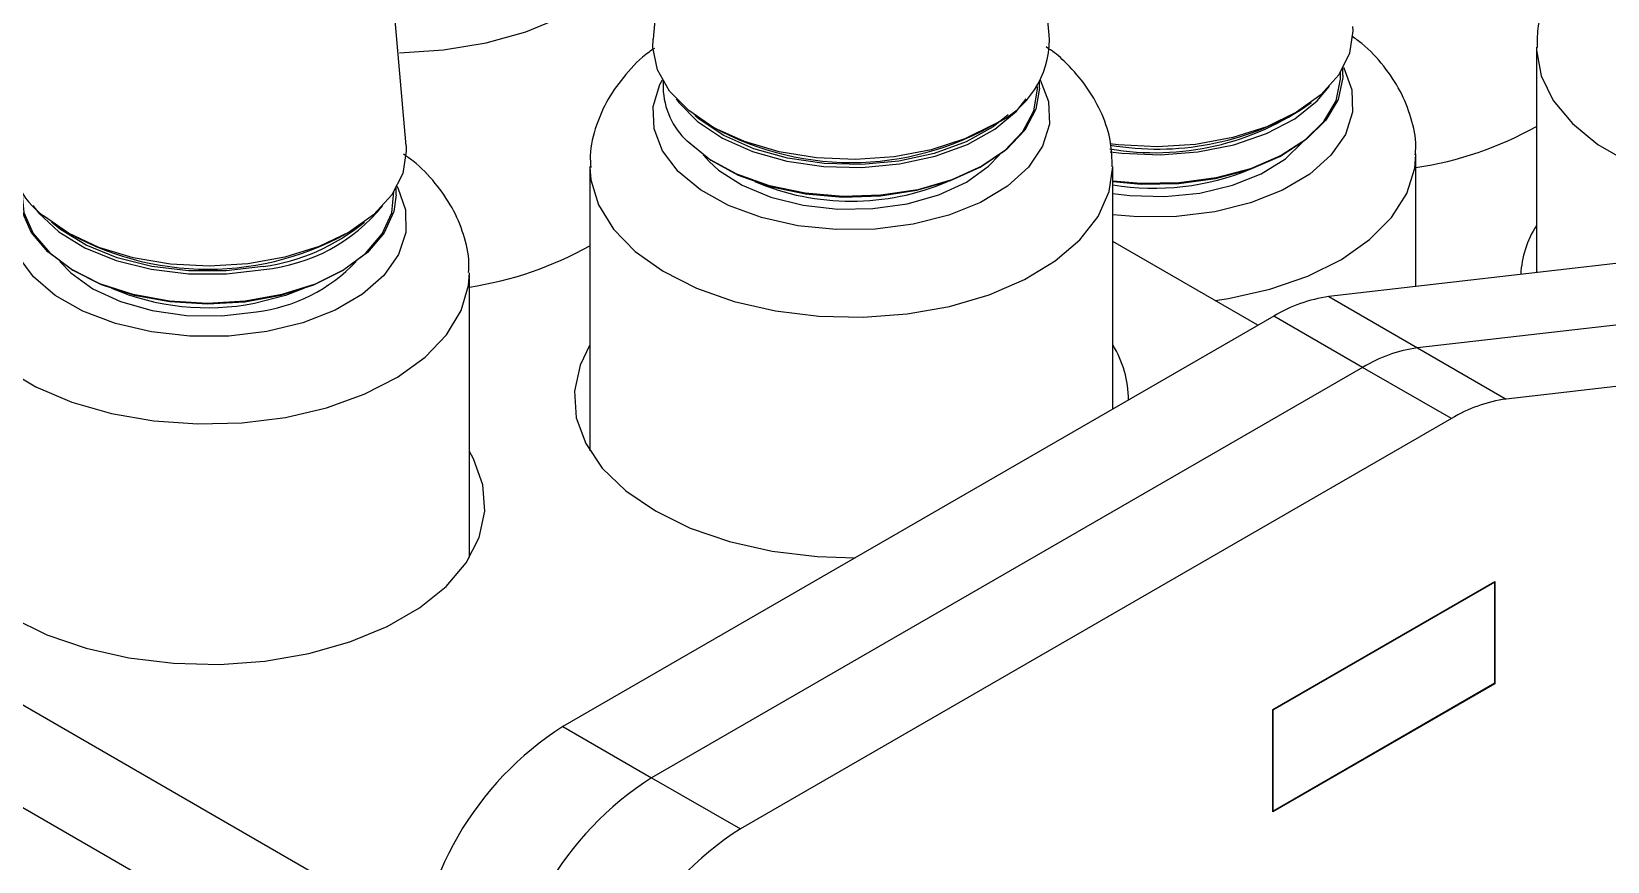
# Model space of a CAD drawing. Header units: millimetres. Extents: x 15 to 589, y 5 to 415.
# Drawn here: x 511.53 to 549.2, y 110.37 to 130.22 of the extents above; entities that cross this region are included whole.
import ezdxf

# ---------------------------------------------------------------- set-up
doc = ezdxf.new("R2010")
doc.units = ezdxf.units.MM

msp = doc.modelspace()

# ---------------------------------------------------------------- linework, layer by layer
at = {"color": 7, "linetype": 'Continuous', "lineweight": 25}
for p, q in [((408.97, 173.195), (520.818, 108.626)), ((408.97, 170.745), (520.692, 106.249)), ((526.871, 135.568), (526.386, 130.03)), ((535.859, 130.03), (535.373, 135.568)), ((520.479, 127.479), (519.994, 133.017)), ((547.5, 129.843), (547.5, 124.449)), ((542.87, 129.17), (542.87, 129.332)), ((526.622, 129.028), (526.622, 128.865)), ((535.622, 128.865), (535.622, 129.028)), ((524.872, 126.987), (524.872, 120.187)), ((537.372, 121.186), (537.372, 126.987)), ((544.62, 124.116), (544.62, 127.292)), ((566.2, 126.606), (542.538, 123.876)), ((520.243, 126.314), (520.243, 126.477)), ((540.844, 123.19), (537.372, 125.195)), ((568.321, 125.382), (544.659, 122.651)), ((521.993, 117.635), (521.993, 124.436)), ((570.442, 124.157), (546.78, 121.427)), ((542.538, 123.876), (544.659, 122.651)), ((541.225, 123.41), (524.228, 113.598)), ((543.346, 122.185), (541.225, 123.41)), ((544.659, 122.651), (546.78, 121.427)), ((543.346, 122.185), (526.349, 112.373)), ((545.467, 120.961), (543.346, 122.185)), ((545.467, 120.961), (528.471, 111.149)), ((541.198, 114.006), (546.502, 117.067)), ((546.502, 117.047), (541.198, 113.985)), ((546.502, 117.067), (546.502, 114.617)), ((546.502, 114.638), (546.502, 117.047)), ((541.198, 111.576), (546.502, 114.638)), ((546.502, 114.617), (541.198, 111.556)), ((541.198, 111.556), (541.198, 114.006)), ((541.198, 113.985), (541.198, 111.576)), ((524.228, 113.598), (526.349, 112.373)), ((526.349, 112.373), (528.471, 111.149))]:
    msp.add_line(p, q, dxfattribs=at)
at = {"color": 8, "linetype": 'Continuous', "lineweight": 25}
msp.add_line((527.581, 127.269), (527.722, 127.109), dxfattribs=at)
at = {"color": 8, "linetype": 'Continuous', "lineweight": 25, "flags": 128}
for points in [[(520.318, 129.708), (521.371, 129.775), (522.39, 129.943), (523.345, 130.209), (524.208, 130.565), (524.955, 130.999), (525.564, 131.5), (526.018, 132.053), (526.303, 132.642), (526.411, 133.251), (526.412, 133.354)], [(547.5, 129.838), (547.501, 129.766), (547.613, 129.158), (547.902, 128.569), (548.359, 128.017), (548.971, 127.517), (549.721, 127.085), (550.586, 126.731), (551.543, 126.467), (552.563, 126.301), (553.617, 126.236), (554.675, 126.275), (555.706, 126.416), (556.681, 126.657), (557.572, 126.988), (558.353, 127.402), (559.001, 127.887), (559.498, 128.427), (559.83, 129.008), (559.987, 129.613), (560, 129.826)], [(542.888, 129.364), (542.897, 129.348), (543.091, 128.822), (543.103, 128.284), (542.934, 127.756), (542.589, 127.256), (542.082, 126.806), (541.432, 126.42), (540.665, 126.116), (539.81, 125.903), (538.899, 125.792), (537.968, 125.784), (537.372, 125.836)], [(535.64, 129.059), (535.838, 128.539), (535.858, 128.002), (535.696, 127.473), (535.358, 126.972), (534.858, 126.518), (534.214, 126.13), (533.451, 125.822), (532.598, 125.606), (531.689, 125.49), (530.758, 125.478), (529.841, 125.572), (528.974, 125.767), (528.188, 126.056), (527.516, 126.427), (526.982, 126.868), (526.607, 127.36), (526.406, 127.885), (526.386, 128.422), (526.548, 128.952), (526.605, 129.059)], [(524.872, 126.971), (524.896, 126.671), (525.079, 126.068), (525.435, 125.492), (525.954, 124.958), (526.623, 124.483), (527.42, 124.08), (528.325, 123.761), (529.31, 123.534), (530.346, 123.407), (531.406, 123.383), (532.457, 123.462), (533.47, 123.643), (534.415, 123.92), (535.265, 124.286), (535.996, 124.729), (536.587, 125.237), (537.021, 125.795), (537.285, 126.388), (537.372, 126.98)], [(539.819, 123.782), (540.137, 123.831), (541.125, 124.053), (542.034, 124.369), (542.837, 124.768), (543.511, 125.24), (544.038, 125.771), (544.402, 126.346), (544.592, 126.948), (544.62, 127.272)], [(517.152, 123.042), (516.24, 122.934), (515.309, 122.93), (514.394, 123.032), (513.532, 123.234), (512.754, 123.53), (512.091, 123.907), (511.569, 124.352), (511.206, 124.847), (511.019, 125.374), (511.013, 125.911), (511.188, 126.439), (511.225, 126.508)], [(520.26, 126.508), (520.279, 126.474), (520.467, 125.948), (520.473, 125.41), (520.297, 124.882), (519.947, 124.384), (519.434, 123.935), (518.78, 123.553), (518.01, 123.251), (517.152, 123.042)], [(512.202, 124.717), (512.464, 124.442), (512.994, 124.064), (513.653, 123.76), (514.41, 123.545), (515.229, 123.429), (516.072, 123.417), (516.9, 123.511)], [(509.493, 124.451), (509.493, 124.421), (509.587, 123.812), (509.858, 123.22), (510.299, 122.664), (510.896, 122.158), (511.632, 121.718), (512.487, 121.356), (513.436, 121.083), (514.451, 120.906), (515.503, 120.831), (516.561, 120.859), (517.597, 120.99)], [(517.597, 120.99), (518.579, 121.221), (519.479, 121.544), (520.272, 121.95), (520.935, 122.428), (521.448, 122.963), (521.797, 123.541), (521.972, 124.145), (521.993, 124.448)]]:
    msp.add_lwpolyline(points, dxfattribs=at)
at = {"color": 7, "linetype": 'Continuous', "lineweight": 25, "flags": 128}
for points in [[(534.545, 127.997), (533.838, 127.648), (533.028, 127.385), (532.144, 127.218), (531.221, 127.155), (530.294, 127.196), (529.399, 127.341), (528.57, 127.584), (527.839, 127.916), (527.235, 128.324), (526.78, 128.792), (526.491, 129.302), (526.381, 129.835), (526.386, 130.03)], [(543.106, 130.335), (543.112, 130.231), (543.033, 129.696)], [(543.033, 129.696), (542.774, 129.181), (542.346, 128.704), (541.766, 128.285), (541.055, 127.939), (540.24, 127.681), (539.354, 127.518), (538.43, 127.459), (537.504, 127.505), (537.301, 127.529)], [(537.372, 126.626), (538.049, 126.567), (538.949, 126.582), (539.826, 126.701), (540.642, 126.92), (541.366, 127.23), (541.967, 127.617), (542.421, 128.066), (542.709, 128.558), (542.819, 129.074), (542.816, 129.243)], [(535.622, 128.865), (535.535, 128.357), (535.267, 127.854), (534.83, 127.393), (534.241, 126.993), (533.524, 126.669), (532.709, 126.434), (531.829, 126.3), (530.92, 126.27), (530.019, 126.347), (529.163, 126.527), (528.388, 126.802), (527.724, 127.162), (527.2, 127.592)], [(527.244, 127.565), (527.762, 127.14), (528.418, 126.784), (529.185, 126.512), (530.031, 126.334), (530.922, 126.258), (531.821, 126.287), (532.691, 126.421), (533.497, 126.652), (534.206, 126.973), (534.789, 127.369), (535.221, 127.825), (535.486, 128.322), (535.572, 128.839), (535.568, 128.939)], [(537.309, 127.339), (537.593, 127.305), (538.502, 127.267), (539.404, 127.336), (540.265, 127.508), (541.048, 127.776), (541.721, 128.13), (542.257, 128.555), (542.554, 128.907)], [(542.87, 129.17), (542.869, 129.114), (542.757, 128.592), (542.466, 128.094), (542.007, 127.64), (541.4, 127.249), (540.668, 126.936), (539.842, 126.715), (538.956, 126.594), (538.046, 126.579), (537.372, 126.637)], [(526.938, 128.603), (526.997, 128.521), (527.443, 128.063), (528.04, 127.666), (528.764, 127.347), (529.583, 127.118), (530.466, 126.989), (531.376, 126.966), (532.275, 127.048), (533.127, 127.234), (533.897, 127.514), (534.553, 127.878), (535.069, 128.312), (535.306, 128.603)], [(534.876, 128.221), (534.515, 127.938), (533.866, 127.578), (533.105, 127.3), (532.262, 127.117), (531.373, 127.035), (530.473, 127.059), (529.6, 127.186), (528.79, 127.412), (528.075, 127.728), (527.484, 128.121), (527.38, 128.21)], [(520.479, 127.479), (520.485, 127.357), (520.399, 126.823), (520.135, 126.308), (519.701, 125.833), (519.116, 125.416), (518.401, 125.073), (517.584, 124.818), (516.696, 124.659), (515.771, 124.603), (514.845, 124.652), (513.954, 124.805), (513.132, 125.055), (512.409, 125.393), (511.815, 125.806)], [(537.372, 126.34), (537.778, 126.291), (538.62, 126.27), (539.451, 126.353), (540.231, 126.538), (540.924, 126.815), (541.498, 127.172), (541.911, 127.573)], [(527.722, 127.109), (527.95, 126.903), (528.511, 126.54), (529.195, 126.255), (529.969, 126.061), (530.797, 125.969), (531.64, 125.981), (532.459, 126.097), (533.215, 126.312), (533.874, 126.617), (534.404, 126.995), (534.663, 127.269)], [(520.243, 126.314), (520.189, 125.913), (519.958, 125.405), (519.555, 124.934), (518.995, 124.519), (518.303, 124.178), (517.506, 123.924), (516.636, 123.768), (515.73, 123.716), (514.824, 123.771), (513.956, 123.93), (513.162, 124.186), (512.472, 124.53), (511.917, 124.946), (511.518, 125.419), (511.293, 125.928), (511.243, 126.314)], [(511.297, 126.387), (511.342, 125.891), (511.565, 125.388), (511.96, 124.921), (512.509, 124.509), (513.19, 124.169), (513.976, 123.915), (514.835, 123.758), (515.73, 123.704), (516.626, 123.755), (517.486, 123.91), (518.274, 124.161), (518.959, 124.498), (519.512, 124.908), (519.911, 125.374), (520.139, 125.877), (520.188, 126.387)], [(511.559, 126.052), (511.697, 125.871), (512.176, 125.424), (512.802, 125.042), (513.548, 124.74), (514.383, 124.532), (515.275, 124.424), (516.185, 124.423), (517.078, 124.527)], [(517.063, 124.596), (516.18, 124.492), (515.28, 124.494), (514.398, 124.6), (513.572, 124.806), (512.835, 125.104), (512.216, 125.482), (512, 125.659)], [(518.048, 124.076), (517.599, 123.902), (516.855, 123.716)], [(524.872, 122.724), (524.638, 122.24), (524.503, 121.613), (524.548, 120.982), (524.773, 120.364), (525.17, 119.776), (525.73, 119.233), (526.438, 118.751), (527.273, 118.343), (528.213, 118.019), (529.232, 117.79), (530.303, 117.66), (531.214, 117.631)], [(511.058, 116.2), (511.893, 115.791), (512.833, 115.468), (513.852, 115.238), (514.923, 115.109), (516.016, 115.083), (517.102, 115.161), (518.151, 115.341), (519.134, 115.618), (520.024, 115.986), (520.798, 116.432), (521.434, 116.946), (521.914, 117.514), (522.227, 118.119), (522.362, 118.746), (522.317, 119.377), (522.092, 119.995), (521.993, 120.172)]]:
    msp.add_lwpolyline(points, dxfattribs=at)
at = {"color": 7, "linetype": 'Continuous', "lineweight": 25}
for centre, radius, start, end in [((533.614, 130.039), 2.245, 294.501, 359.7601), ((528.428, 128.917), 1.806, 181.6279, 227.184), ((538.391, 133.697), 6.379, 260.1894, 305.7015), ((538.439, 134.098), 6.694, 260.3162, 301.1567), ((531.122, 133.924), 6.841, 238.9175, 301.0825), ((543.346, 135.379), 8.513, 278.6053, 299.2028), ((512.961, 127.392), 1.957, 177.4666, 234.1518), ((531.122, 132.067), 5.909, 247.0319, 292.9681), ((538.366, 132.472), 6.003, 260.4735, 292.6326), ((516.682, 128.692), 4.183, 275.4313, 320.8687), ((515.743, 131.373), 6.841, 238.9195, 301.0805), ((516.398, 129.4), 4.85, 277.8748, 309.5303), ((549.539, 124.285), 2.416, 147.6025, 177.1456), ((520.719, 132.523), 8.513, 278.6053, 299.2028), ((515.738, 129.513), 5.903, 247.0622, 280.9111), ((543.015, 120.449), 3.46, 97.9243, 121.1553), ((535.294, 121.421), 2.452, 359.5537, 32.0792), ((545.136, 119.224), 3.46, 97.9243, 121.1553), ((547.257, 118), 3.46, 97.9243, 121.1553), ((528.368, 107.125), 7.684, 122.6055, 177.3945), ((530.49, 105.9), 7.684, 122.6055, 177.3945), ((532.611, 104.676), 7.684, 122.6055, 177.3945)]:
    msp.add_arc(centre, radius, start, end, dxfattribs=at)
at = {"color": 8, "linetype": 'Continuous', "lineweight": 25}
msp.add_arc((516.428, 127.402), 3.919, 276.9157, 316.7757, dxfattribs=at)
at = {"color": 7, "linetype": 'Continuous', "lineweight": 25}
for points, knots in [([(549.059, 132.683), (548.863, 132.525), (548.469, 132.207), (548.024, 131.633), (547.704, 131.012), (547.521, 130.406), (547.518, 130.009), (547.516, 129.837)], [0, 0, 0, 0, 0.217029, 0.434597, 0.642692, 0.844469, 1, 1, 1, 1]), ([(544.603, 127.263), (544.609, 127.33), (544.633, 127.63), (544.516, 128.157), (544.262, 128.807), (543.857, 129.401), (543.463, 129.837), (543.171, 130.045), (543.09, 130.103)], [0, 0, 0, 0, 0.061859, 0.272649, 0.481437, 0.69396, 0.915101, 1, 1, 1, 1]), ([(526.414, 129.813), (526.371, 129.784), (526.106, 129.607), (525.727, 129.204), (525.295, 128.619), (525.008, 127.964), (524.866, 127.401), (524.886, 127.059), (524.892, 126.963)], [0, 0, 0, 0, 0.043779, 0.269028, 0.484124, 0.690369, 0.913344, 1, 1, 1, 1]), ([(537.362, 126.977), (537.355, 127.176), (537.342, 127.605), (537.134, 128.239), (536.801, 128.85), (536.395, 129.33), (536.054, 129.663), (535.848, 129.802), (535.781, 129.847)], [0, 0, 0, 0, 0.176926, 0.382607, 0.589523, 0.792906, 0.932435, 1, 1, 1, 1]), ([(521.975, 124.454), (521.979, 124.53), (521.998, 124.837), (521.868, 125.368), (521.6, 126.014), (521.183, 126.602), (520.786, 127.027), (520.496, 127.228), (520.421, 127.28)], [0, 0, 0, 0, 0.068649, 0.278976, 0.487762, 0.700853, 0.922922, 1, 1, 1, 1])]:
    msp.add_open_spline(points, degree=3, knots=knots, dxfattribs=at)

doc.saveas('drawing.dxf')
